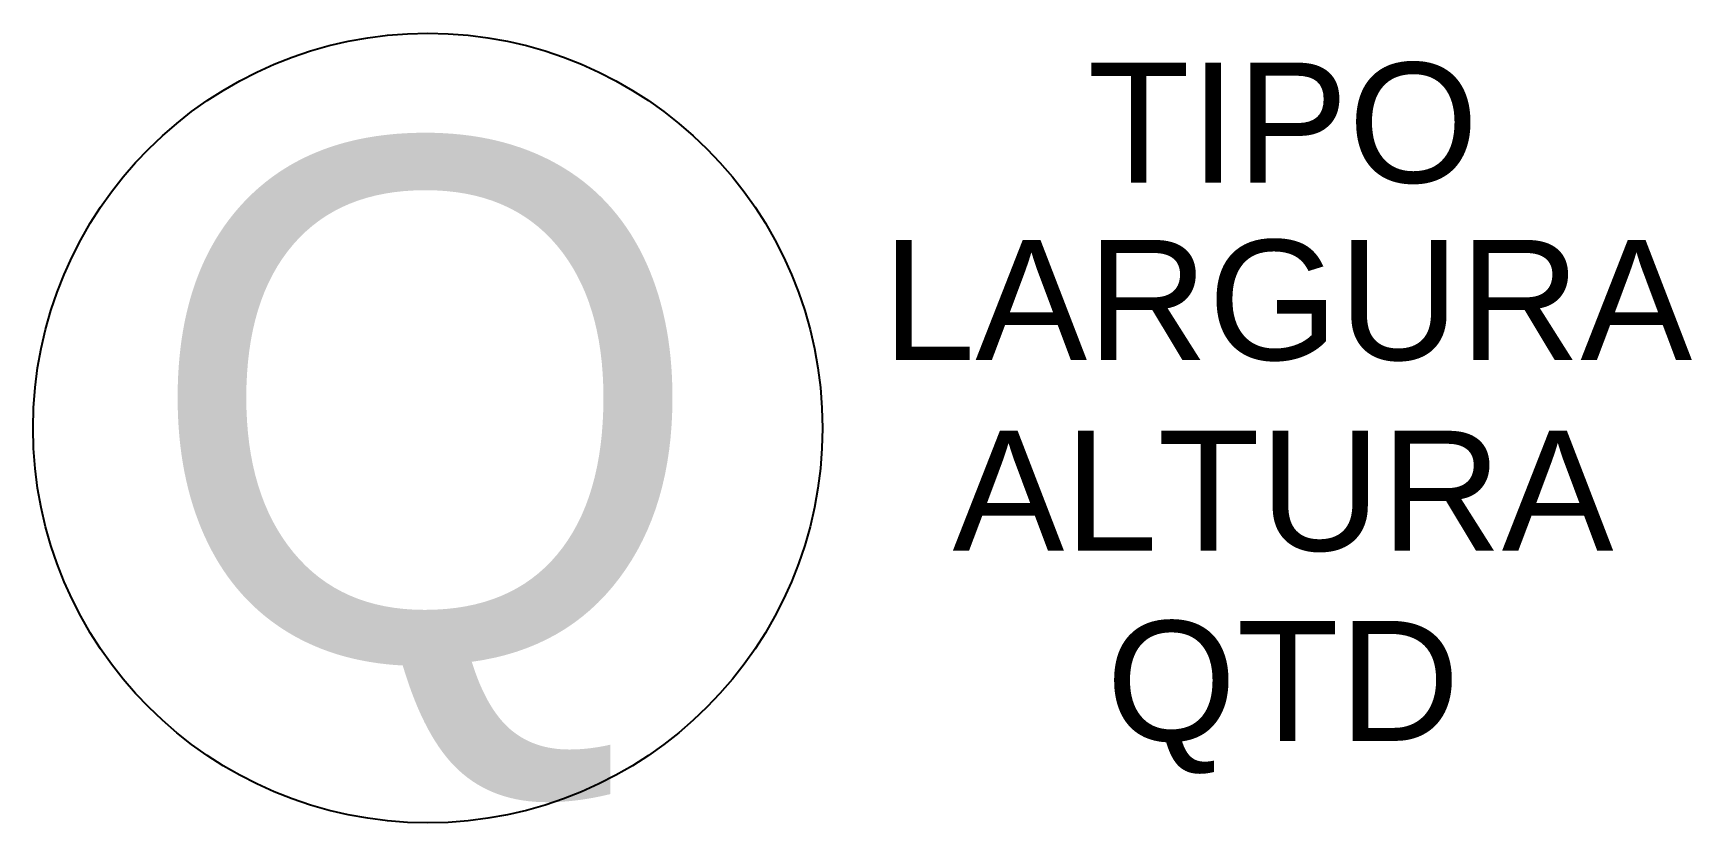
# Model space of a CAD drawing. Header units: millimetres. Extents: x 2106.23 to 2106.437, y 1274.922 to 1275.021.
import ezdxf
from ezdxf.enums import TextEntityAlignment as Align

# ---------------------------------------------------------------- set-up
doc = ezdxf.new("R2010")
doc.units = ezdxf.units.MM
doc.layers.add('Quantitativos', color=230, linetype='Continuous', plot=False)
doc.styles.add('CotasNey', font='arial.ttf')
doc.styles.get("Standard").update_dxf_attribs({"font": 'arial.ttf'})

msp = doc.modelspace()

# ---------------------------------------------------------------- linework, layer by layer
at = {"layer": 'Quantitativos'}
msp.add_circle((2106.27921, 1274.97146), 0.04936, dxfattribs=at)

# ---------------------------------------------------------------- texts
at = {"layer": 'Quantitativos', "style": 'CotasNey'}
msp.add_text('Q', height=0.0649, dxfattribs=at).set_placement((2106.24363, 1274.94251))
at = {"layer": 'Quantitativos', "flags": 1}
for tag, text, p in [('TIPO', 'Descrição de Tipo', (2106.38616, 1275.00213)), ('LARGURA', '1', (2106.38668, 1274.97997)), ('ALTURA', '1', (2106.38616, 1274.95612)), ('QTD', '1', (2106.38616, 1274.93235))]:
    msp.add_attdef(tag, text=text, height=0.015, dxfattribs=at).set_placement(p, align=Align.CENTER)

doc.saveas('drawing.dxf')
